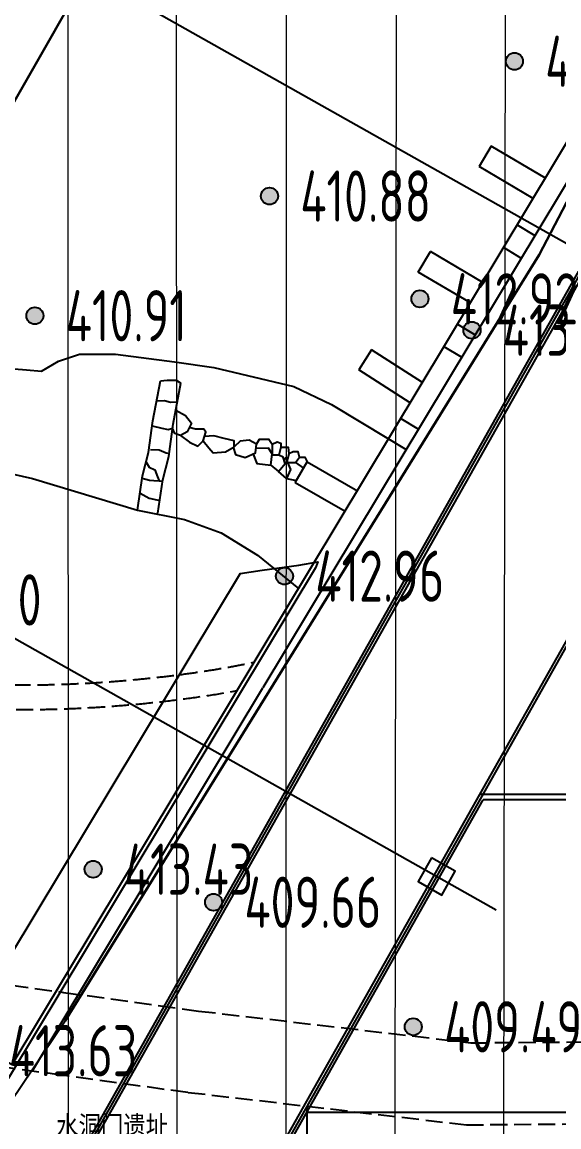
# Model space of a CAD drawing. Header units: millimetres. Extents: x 387826 to 388039216, y 3325062 to 3325368396.
# Drawn here: x 387617546 to 387625400, y 3324809284 to 3324825455 of the extents above; entities that cross this region are included whole.
import ezdxf
from ezdxf.enums import TextEntityAlignment as Align

# ---------------------------------------------------------------- set-up
doc = ezdxf.new("R2010")
doc.units = ezdxf.units.MM
doc.header["$LTSCALE"] = 1000
doc.header["$MEASUREMENT"] = 0
doc.linetypes.add('000-Earth-MSCQ（不打印）$0$C2', pattern=[13.5, 10, -1.5, 0.5, -1.5])
doc.linetypes.add('000-古城墙保护(不打印)$0$DASH', pattern=[0.35, 0.25, -0.1])
for name, color, linetype in [('0-SITE', 7, 'Continuous'), ('000-Earth-MSCQ（不打印）$0$0-SITE', 7, 'Continuous'), ('000-Earth-MSCQ（不打印）$0$GCD', 251, 'Continuous'), ('000-Earth-MSCQ（不打印）$0$RD-红线', 7, 'Continuous'), ('000-古城墙保护(不打印)$0$0-文物遗址', 8, 'Continuous'), ('000-古城墙保护(不打印)$0$PUB_TEXT', 2, 'Continuous')]:
    doc.layers.add(name, color=color, linetype=linetype)
for name, color, linetype, lineweight in [('000-Earth-MSCQ（不打印）$0$RD-中线', 1, '000-Earth-MSCQ（不打印）$0$C2', 0), ('000-古城墙保护(不打印)$0$0-中实线', 5, 'Continuous', 30), ('000-古城墙保护(不打印)$0$0-遗址公园', 8, 'Continuous', 5)]:
    doc.layers.add(name, color=color, linetype=linetype, lineweight=lineweight)
doc.styles.add('000-Earth-MSCQ（不打印）$0$HZ', font='gbenor.shx', dxfattribs={"width": 0.8, "bigfont": 'hztxt.shx'})
doc.styles.add('000-古城墙保护(不打印)$0$TITLE BLK_A1$0$A.10.15屋顶层平面图$0$Standard', font='AcadEref.ttf', dxfattribs={"width": 0.8})

# ---------------------------------------------------------------- blocks, each defined once
blk = doc.blocks.new('000-Earth-MSCQ（不打印）$0$gc200')
h = blk.add_hatch(color=256)
edge = h.paths.add_edge_path()
edge.add_arc((0, -5.551115123125783e-17), 0.2500000000000001, 0, 360)
blk.add_circle((0, -5.551115123125783e-17), 0.2500000000000001)
blk = doc.blocks.new('000-古城墙保护(不打印)')
at = {"layer": '000-古城墙保护(不打印)$0$0-遗址公园', "ltscale": 10}
h = blk.add_hatch(dxfattribs=at)
h.set_pattern_fill('ANSI31', color=256, scale=1000, angle=45)
h.set_pattern_definition([(90, (0, 0), (-1587.5, 3.410605131648481e-13), [])])
h.paths.add_polyline_path([(387757359.0947723, 3325075809.713597), (387738724.4244739, 3325053061.984234), (387736658.1743807, 3325052379.78923), (387732792.6573083, 3325048405.001884), (387731947.0142126, 3325045521.987648), (387727149.4825557, 3325038560.592924), (387719871.0797174, 3325030254.454775), (387713118.2314355, 3325024325.69877), (387708971.7085958, 3325021538.001345), (387707653.8317035, 3325021090.344965), (387703723.9723286, 3325018966.972815), (387699100.568572, 3325013213.602733), (387687666.4612417, 3324991573.488757), (387692670.727551, 3324988471.826824), (387679274.3591145, 3324966056.084505), (387674562.7421811, 3324955273.126987), (387666293.4541245, 3324933025.957672), (387659029.9602896, 3324926312.71594), (387654773.5217602, 3324915935.552797), (387653675.5063087, 3324913098.933503), (387637326.4545517, 3324880090.8987), (387635096.1587876, 3324877614.537973), (387623173.1089031, 3324853940.873659), (387618974.5280727, 3324854570.405108), (387618467.4666205, 3324854646.433447), (387616794.0523977, 3324854897.343677), (387614410.7432887, 3324846804.212917), (387608979.9761084, 3324853035.612696), (387591571.0079994, 3324839024.665925), (387597082.2925069, 3324832681.257929), (387596624.9883792, 3324831149.830627), (387596217.2465154, 3324828960.946196), (387596137.9493979, 3324826850.101176), (387592355.8457829, 3324826109.515459), (387589540.6215926, 3324824522.451866), (387587163.8655038, 3324822803.372842), (387586055.6074455, 3324821918.786967), (387585231.4443963, 3324821255.000857), (387584550.0445382, 3324820637.821306), (387583346.0658892, 3324819564.06669), (387582101.748941, 3324818264.712243), (387581660.7870961, 3324817834.250378), (387580072.9664811, 3324816151.399981), (387578832.7454951, 3324814781.869411), (387574234.0934268, 3324808493.876336), (387581064.1902614, 3324795503.282484), (387625164.6542816, 3324801283.597979), (387647357.6289114, 3324804778.450835), (387650612.9223155, 3324805405.261792), (387669114.9930122, 3324840920.415754), (387680400.2783, 3324864357.77844), (387687151.7701302, 3324878135.082248), (387696416.7806178, 3324893470.850236), (387704777.6824126, 3324910959.142838), (387717019.7699698, 3324940445.653564), (387740572.7504223, 3324978958.777964), (387755268.3394005, 3325000951.822409), (387771548.7019364, 3325023669.528487), (387793342.0856335, 3325051694.76609), (387797120.7662015, 3325056480.602365), (387804700.2713755, 3325067831.608256), (387805755.9865897, 3325069417.217034), (387833928.9732663, 3325110050.599823), (387835462.2759447, 3325113721.162718), (387834644.166247, 3325114126.806136), (387838641.1926514, 3325123620.01257), (387831833.5364649, 3325125881.193801), (387835204.3103971, 3325131614.601018), (387828520.3367395, 3325134527.940866), (387822745.7363685, 3325138082.078876), (387820720.6784263, 3325136746.002098), (387818437.9572816, 3325135239.926322), (387814960.6972696, 3325132945.727099), (387810414.9791779, 3325129946.589023), (387806089.169805, 3325135647.314827), (387803914.3516228, 3325131741.76694), (387790508.0000313, 3325108476.776886), (387782804.3222916, 3325111884.500767), (387777519.6903973, 3325113033.773239), (387770432.0206335, 3325107829.881072), (387767032.2047279, 3325098401.675082), (387768071.4313482, 3325098008.812484), (387766664.4412394, 3325095979.536411), (387763567.2492012, 3325091306.558766), (387765030.6402054, 3325091176.180011)])
at = {"layer": '000-古城墙保护(不打印)$0$0-中实线', "color": 6}
for points in [[(387715030.7942539, 3324995218.873044), (387689943.4778715, 3324954200.398011), (387677106.5601956, 3324923284.531038), (387669715.7429515, 3324907826.870261), (387660525.4580528, 3324892616.11426), (387653147.8220631, 3324877562.548427), (387641999.2169152, 3324854411.325105), (387625109.4291115, 3324822049.868721), (387618175.9253386, 3324810836.96385)], [(387610979.4179704, 3324813001.520663), (387610979.4179703, 3324813001.520663), (387618415.8122669, 3324826015.207075), (387634911.6788427, 3324857947.64234), (387646023.9621421, 3324881023.439616), (387653566.7601138, 3324896414.00727), (387662737.161534, 3324911591.854309), (387669871.6986505, 3324926513.513295), (387682865.3516809, 3324957806.85479), (387696387.8629743, 3324979916.544939)]]:
    blk.add_lwpolyline(points, dxfattribs=at)
at = {"layer": '000-古城墙保护(不打印)$0$0-中实线', "color": 6, "lineweight": 5, "ltscale": 10}
blk.add_lwpolyline([(387610979.4179695, 3324813001.520662), (387610979.4179694, 3324813001.520662), (387618415.8122661, 3324826015.207074), (387634911.6788418, 3324857947.642339), (387639016.3512242, 3324866471.416008)], dxfattribs=at)
at = {"layer": '000-古城墙保护(不打印)$0$0-文物遗址'}
for p, q in [((387615048.6084221, 3324802854.265984), (387632978.6897427, 3324834646.752263)), ((387628904.3752998, 3324820297.537587), (387603675.0776262, 3324834526.162394)), ((387617226.1759756, 3324801626.178222), (387635156.2572962, 3324833418.664501)), ((387616752.739612, 3324805957.351044), (387631735.4103087, 3324832523.675202)), ((387616783.1229649, 3324805848.370073), (387631765.7936578, 3324832414.694225)), ((387624483.2593578, 3324812458.294395), (387599253.9616842, 3324826686.919202)), ((387626794.4647605, 3324825233.854999), (387621068.1434509, 3324815712.438359)), ((387624410.198795, 3324823641.243625), (387624232.5197641, 3324823339.69734)), ((387625204.9377186, 3324823172.962471), (387624410.198795, 3324823641.243625)), ((387625024.5449669, 3324822873.015182), (387624232.5197641, 3324823339.69734)), ((387624791.8808014, 3324822486.153822), (387625048.9680673, 3324822331.537724)), ((387623343.1619369, 3324821794.498287), (387623521.357248, 3324822095.739769)), ((387624285.3004758, 3324821643.839519), (387623521.357248, 3324822095.739769)), ((387624592.8894202, 3324822155.281741), (387624849.9766857, 3324822000.665642)), ((387624104.9102399, 3324821343.896414), (387623343.1619369, 3324821794.498287)), ((387623917.8589374, 3324821032.877648), (387624174.9462029, 3324820878.26155)), ((387622658.9820272, 3324820658.453064), (387622470.5802299, 3324820363.487367)), ((387623405.7949483, 3324820181.445407), (387622658.9820272, 3324820658.453064)), ((387623977.2264587, 3324820549.503879), (387623720.1391932, 3324820704.119976)), ((387623225.3439805, 3324819881.40132), (387622470.5802299, 3324820363.487367)), ((387619569.8542601, 3324820202.490508), (387619670.1593916, 3324820214.98178)), ((387619670.1593916, 3324820214.98178), (387619801.2740962, 3324820214.98178)), ((387619801.2740962, 3324820214.98178), (387619868.8726332, 3324820169.402298)), ((387623088.4439923, 3324819653.771442), (387623345.5312578, 3324819499.155344)), ((387622907.5973937, 3324819353.069522), (387623164.6846592, 3324819198.453423)), ((387621541.335685, 3324818714.792447), (387621715.1880209, 3324819018.561052)), ((387621715.1880209, 3324819018.561052), (387622452.6009619, 3324818596.526122)), ((387621541.335685, 3324818714.792447), (387622272.1732599, 3324818296.520719)), ((387617717.4110802, 3324802497.205243), (387625613.0231529, 3324816497.205243)), ((387624243.4968871, 3324814150.275284), (387625544.5414608, 3324816457.205243)), ((387620307.8267353, 3324807171.793867), (387624243.4968871, 3324814150.275284)), ((387620444.790119, 3324807251.793867), (387624290.224704, 3324814070.275284)), ((387635530.7659837, 3324814150.275284), (387624243.4968871, 3324814150.275284)), ((387635450.7659837, 3324814070.275284), (387624290.224704, 3324814070.275284)), ((387621717.4110802, 3324801497.205243), (387621717.4110802, 3324809589.752279)), ((387621717.4110802, 3324809497.205243), (387643717.4110802, 3324809497.205243))]:
    blk.add_line(p, q, dxfattribs=at)
at = {"layer": '000-古城墙保护(不打印)$0$0-文物遗址', "lineweight": 5, "ltscale": 10}
blk.add_lwpolyline([(387647806.8232622, 3324866471.416008), (387641999.2169144, 3324854411.325104), (387625109.4291106, 3324822049.86872), (387618175.9253377, 3324810836.96385)], dxfattribs=at)
at = {"layer": '000-古城墙保护(不打印)$0$0-文物遗址'}
for points in [[(387614859.9778163, 3324811120.744189), (387615351.0249397, 3324811177.234074), (387615872.6646664, 3324811022.24155), (387616492.9941575, 3324810679.377956), (387617401.3803231, 3324810197.630279), (387626537.377495, 3324825388.471097)], [(387617247.7434933, 3324820393.664765), (387617611.2765357, 3324820367.190745), (387617829.7326362, 3324820346.225877), (387618080.7468893, 3324820494.300821), (387618384.4813721, 3324820593.828139), (387618912.2777335, 3324820593.828139), (387619774.9517848, 3324820480.460727), (387620352.2028391, 3324820399.154184), (387621520.2531435, 3324820119.303592), (387622072.2763993, 3324819855.443968), (387622907.5973937, 3324819353.069522)], [(387619235.569431, 3324818309.602189), (387619309.3122265, 3324818813.970131), (387619396.6320192, 3324819154.326427), (387619460.1965663, 3324819616.878097), (387619569.8542601, 3324820202.490508)], [(387619532.4134094, 3324818266.201126), (387619603.8547074, 3324818754.827847), (387619691.4965569, 3324819096.439458), (387619756.4118549, 3324819568.820385), (387619868.8726332, 3324820169.402298)], [(387611694.6683514, 3324819917.884719), (387612041.2148439, 3324819899.324786), (387612480.3052685, 3324819845.920425), (387613120.9552523, 3324819798.155945), (387614070.7906815, 3324819633.869272), (387615400.5912449, 3324819289.861175), (387617697.5162184, 3324818772.543581), (387619235.569431, 3324818309.602189), (387619923.639899, 3324818176.892931), (387620460.8152258, 3324817977.829661), (387620991.956331, 3324817652.090439), (387621590.4134008, 3324817162.927385)], [(387619515.0254132, 3324819909.684302), (387619629.6552202, 3324819917.662725), (387619717.5078685, 3324819892.763629), (387619818.0227663, 3324819897.845307)], [(387619794.7237446, 3324819773.419962), (387619937.1952955, 3324819694.434174), (387620022.1964504, 3324819584.704997), (387619961.9874489, 3324819457.276731), (387619865.4543063, 3324819402.266613), (387619781.1624243, 3324819431.08637), (387619748.3551499, 3324819510.192695)], [(387619450.2337453, 3324819544.37983), (387619589.4282767, 3324819509.25663), (387619683.6607825, 3324819491.974396), (387619748.3551499, 3324819510.192695)], [(387619865.4543063, 3324819402.266613), (387619994.1135575, 3324819306.937448), (387620118.3335516, 3324819249.296701), (387620193.7541196, 3324819326.889778), (387620233.6822321, 3324819453.256172), (387620204.8432619, 3324819497.595778), (387620080.6232678, 3324819497.595778), (387619992.0919496, 3324819520.990864)], [(387620193.7541196, 3324819326.889778), (387620280.3286363, 3324819224.501203), (387620342.0855986, 3324819151.463459), (387620520.4013626, 3324819166.739593), (387620649.3270418, 3324819240.053117), (387620649.3270418, 3324819324.473742), (387620502.6155311, 3324819360.019918), (387620350.2469603, 3324819396.936721), (387620213.7181761, 3324819390.072975)], [(387620975.7186586, 3324819278.596212), (387621019.8340027, 3324819348.281368), (387621157.4437754, 3324819348.281368), (387621204.8138544, 3324819276.135778), (387621203.4755461, 3324819133.909699)], [(387619423.166753, 3324819199.769836), (387619551.0735266, 3324819192.673427), (387619654.5265815, 3324819148.362187), (387619697.8143808, 3324819142.413513)], [(387620635.4309894, 3324819232.151134), (387620668.3153974, 3324819127.208624), (387620808.6506516, 3324819080.456684), (387620960.1290528, 3324819149.470925), (387620975.7186586, 3324819278.596212), (387620868.7948458, 3324819334.253812), (387620737.3705098, 3324819323.122046), (387620649.3270418, 3324819240.053117)], [(387620924.3352692, 3324819133.163116), (387620979.0778047, 3324818992.810979), (387621186.6679851, 3324818971.347857), (387621203.4755461, 3324819133.909699), (387621150.8766991, 3324819218.166973), (387620967.923856, 3324819214.033568)], [(387621204.8138544, 3324819276.135778), (387621278.1714098, 3324819311.827483), (387621332.886245, 3324819290.242265), (387621332.886245, 3324819232.680449), (387621301.415404, 3324819114.286106)], [(387621332.886245, 3324819232.680449), (387621437.9954712, 3324819232.680449), (387621446.6363608, 3324819133.386224), (387621429.3437802, 3324819054.706612)], [(387621186.6679851, 3324818971.347857), (387621297.310981, 3324818877.561552), (387621397.312206, 3324818995.536505), (387621364.7135236, 3324819087.173236), (387621301.415404, 3324819114.286106), (387621201.597656, 3324819115.746847)], [(387621397.312206, 3324818995.536505), (387621429.3437802, 3324819009.735556), (387621429.3437802, 3324819054.706612), (387621402.3445994, 3324819076.29183), (387621381.0128643, 3324819041.354871)], [(387621603.4865162, 3324819085.028528), (387621584.9410059, 3324819163.808038), (387621510.751765, 3324819163.808038), (387621446.6363608, 3324819133.386224)], [(387621547.8463852, 3324819009.735556), (387621603.4865162, 3324819085.028528), (387621682.3130347, 3324819085.028528), (387621715.1880209, 3324819018.561052)], [(387619360.1668002, 3324819012.191792), (387619403.8759658, 3324818938.537142), (387619486.7348997, 3324818900.317172), (387619529.2264764, 3324818798.393551), (387619553.1786429, 3324818740.94001), (387619600.8060643, 3324818733.976484)], [(387621429.3437802, 3324819009.735556), (387621474.7218878, 3324818907.367295), (387621415.6983745, 3324818776.862598), (387621297.310981, 3324818877.561552)], [(387621429.3437802, 3324819009.735556), (387621547.8463852, 3324819009.735556), (387621661.9323165, 3324818925.508458)], [(387619303.9620854, 3324818777.377547), (387619409.3845326, 3324818750.679636), (387619474.8608767, 3324818744.001317), (387619553.1786429, 3324818740.94001)], [(387621415.6983745, 3324818776.862598), (387621560.1476619, 3324818747.662227)], [(387619272.4408285, 3324818561.78616), (387619404.9920809, 3324818486.232962), (387619518.7854006, 3324818464.774774), (387619560.5536563, 3324818458.667907)], [(387621837.2795606, 3324817469.008747), (387612145.2677015, 3324801353.656849)], [(387620736.6240305, 3324817385.158999), (387621058.4965447, 3324817430.497795), (387621593.9938564, 3324817506.18011), (387621874.4474673, 3324817553.576894), (387621837.2795606, 3324817469.008747)], [(387620736.6240305, 3324817385.158999), (387611374.0059041, 3324801817.505143)], [(387617695.8376811, 3324810105.151144), (387621068.1434509, 3324815712.438359)], [(387610979.4179699, 3324813001.520663), (387610979.4179699, 3324813001.520663), (387610533.15674, 3324812538.418671), (387610533.15674, 3324812538.418671), (387609555.4043388, 3324811087.201678), (387610314.3205358, 3324810181.119702), (387610314.3205358, 3324810181.119702), (387613140.5269995, 3324809814.071682), (387613824.1090695, 3324808616.481904), (387614064.352981, 3324808015.455096), (387615957.0000491, 3324807546.999971), (387618175.9253377, 3324810836.96385)]]:
    blk.add_lwpolyline(points, dxfattribs=at)
at = {"layer": '000-古城墙保护(不打印)$0$0-文物遗址', "linetype": '000-古城墙保护(不打印)$0$DASH'}
for points in [[(387602155.6655905, 3324813728.408173), (387603734.5980427, 3324813693.325583), (387606306.1295068, 3324813442.187599), (387609008.6832044, 3324813018.359721), (387611914.1883895, 3324812225.116364), (387614613.0427453, 3324811743.286014), (387618152.3631451, 3324811253.402841), (387620126.5540902, 3324810980.151816), (387624111.3985807, 3324810514.785024), (387626135.7618405, 3324810530.031682), (387627596.4127266, 3324810586.452865)], [(387602040.9459173, 3324812530.660971), (387603662.8495409, 3324812494.623598), (387606154.7234375, 3324812251.26504), (387608756.9253995, 3324811843.174819), (387611650.1795666, 3324811053.276161), (387614425.2566296, 3324810557.837661), (387617987.8376619, 3324810064.734945), (387619974.6766445, 3324809789.733285), (387624046.0699417, 3324809314.258962), (387626163.4465291, 3324809330.206157), (387627458.9846913, 3324809380.24946)]]:
    blk.add_lwpolyline(points, dxfattribs=at)
at = {"layer": '000-古城墙保护(不打印)$0$0-文物遗址'}
blk.add_lwpolyline([(387623536.2739536, 3324813221.981925), (387623339.7799118, 3324812873.571116), (387623688.1907203, 3324812677.077074), (387623884.6847622, 3324813025.487883)], close=True, dxfattribs=at)
at = {"layer": '000-古城墙保护(不打印)$0$0-文物遗址', "linetype": '000-古城墙保护(不打印)$0$DASH'}
for points, knots in [([(387612385.3920147, 3324816980.775576), (387612802.2096121, 3324816700.379764), (387613186.5227167, 3324816524.165829), (387614153.8111736, 3324816180.455609), (387615752.2432787, 3324815808.712338), (387617879.9289309, 3324815699.291877), (387619798.4798595, 3324815869.065673), (387620769.0304434, 3324816049.302287), (387620943.491019, 3324816087.259919)], [0.6754815460007566, 0.6754815460007566, 0.6754815460007566, 0.6754815460007566, 1.112555979719718, 1.944525093041058, 3.748736340942302, 5.90870757025253, 8.198249464985302, 8.717246318544337, 8.717246318544337, 8.717246318544337, 8.717246318544337]), ([(387612107.7848508, 3324816743.026206), (387612351.6525342, 3324816569.59635), (387612476.5543382, 3324816489.971763), (387612698.1586158, 3324816358.328069), (387612788.1935269, 3324816313.180257), (387612918.4878151, 3324816255.069571), (387612963.2741305, 3324816236.736484), (387613058.8117487, 3324816197.716158), (387613106.7127616, 3324816178.704901), (387613250.7755973, 3324816123.060224), (387613347.296662, 3324816087.815762), (387613638.0249469, 3324815986.780022), (387613833.0545122, 3324815925.487514), (387614478.9036924, 3324815739.453651), (387614938.554435, 3324815635.100276), (387616331.5045082, 3324815404.836617), (387617270.9992287, 3324815365.496959), (387618816.9870564, 3324815430.82505), (387619368.4689633, 3324815477.536101), (387620171.376312, 3324815582.298925), (387620434.8162972, 3324815622.095488), (387620692.3825161, 3324815669.730314)], [0.675481546000757, 0.675481546000757, 0.675481546000757, 0.675481546000757, 0.8469706226632946, 0.8469706226632946, 1.049825564808752, 1.049825564808752, 1.197517592395536, 1.197517592395536, 1.34520961998232, 1.34520961998232, 1.640593675155888, 1.640593675155888, 2.231361785503025, 2.231361785503025, 3.572396731463834, 3.572396731463834, 6.254466623385452, 6.254466623385452, 7.688090981929425, 7.688090981929425, 8.408644555327434, 8.408644555327434, 8.408644555327434, 8.408644555327434])]:
    blk.add_open_spline(points, degree=3, knots=knots, dxfattribs=at)
at = {"layer": '000-古城墙保护(不打印)$0$PUB_TEXT', "style": '000-古城墙保护(不打印)$0$TITLE BLK_A1$0$A.10.15屋顶层平面图$0$Standard', "width": 0.8}
blk.add_text('水洞门遗址', height=300, dxfattribs=at).set_placement((387618044.5318466, 3324809144.751328))
blk = doc.blocks.new('000-Earth-MSCQ（不打印）')
at = {"layer": '000-Earth-MSCQ（不打印）$0$RD-中线', "ltscale": 0.5, "flags": 128}
blk.add_lwpolyline([(388022314.3459875, 3325363333.779095), (388017166.2970958, 3325347163.926417), (388004392.3040231, 3325306887.003822), (387971319.8737001, 3325199118.280211), (387960067.1341603, 3325162232.392481, -0.0428905117551713), (387909014.310333, 3325035088.251616), (387880969.7378284, 3324979543.06834, -0.0950112548386871), (387811951.8830091, 3324890063.610587), (387779398.7794849, 3324861261.881447, -0.1527070841718279), (387615965.5118984, 3324788030.088953), (387599393.6918636, 3324786062.352727), (387481723.6987208, 3324770663.938607)], format="xyb", dxfattribs=at)
blk.add_lwpolyline([(388022314.3459875, 3325363333.779095), (388017166.2970958, 3325347163.926417), (388004392.3040231, 3325306887.003822), (387971319.8737001, 3325199118.280211), (387960067.1341603, 3325162232.392481, -0.0428905117551713), (387909014.310333, 3325035088.251616), (387880969.7378284, 3324979543.06834, -0.0950112548386871), (387811951.8830091, 3324890063.610587), (387779398.7794849, 3324861261.881447, -0.1527070841718279), (387615965.5118984, 3324788030.088953), (387599393.6918636, 3324786062.352727), (387481723.6987208, 3324770663.938607)], format="xyb", dxfattribs=at)
at = {"layer": '000-Earth-MSCQ（不打印）$0$RD-红线', "color": 1, "ltscale": 10, "flags": 128}
blk.add_lwpolyline([(387571822.2941163, 3324797583.718238), (387597535.9452176, 3324800948.631079), (387614196.6637662, 3324802926.922411, 0.1527070841718279), (387769458.2730312, 3324872497.12078), (387802011.3783422, 3324901298.849698, 0.0950112548386871), (387867578.3446714, 3324986304.335682), (387895622.9192556, 3325041849.520492, 0.01135382569053262), (387910963.9022235, 3325074029.799072, 0.07741333500353033), (387912184.8667709, 3325078482.566115), (387913838.7507268, 3325093042.437554, -0.06613138812589682), (387914797.6756657, 3325096874.897092), (387924953.385705, 3325122506.049941)], format="xyb", dxfattribs=at)
at = {"layer": '000-Earth-MSCQ（不打印）$0$0-SITE', "ltscale": 10}
blk.add_blockref('000-古城墙保护(不打印)', (0, 0), dxfattribs=at)
at = {"layer": '000-Earth-MSCQ（不打印）$0$GCD', "linetype": 'Continuous'}
ref = blk.add_blockref('000-Earth-MSCQ（不打印）$0$gc200', (387624749.5, 3324824880.9), dxfattribs=dict(at, xscale=500, yscale=500, zscale=500))
ref.add_attrib('height', '412.92', dxfattribs={"linetype": 'Continuous', "height": 750, "style": '000-Earth-MSCQ（不打印）$0$HZ', "width": 0.8}).set_placement((387625199.5, 3324824880.9), align=Align.MIDDLE_LEFT)
ref = blk.add_blockref('000-Earth-MSCQ（不打印）$0$gc200', (387621166, 3324822908.4), dxfattribs=dict(at, xscale=500, yscale=500, zscale=500))
ref.add_attrib('height', '410.88', dxfattribs={"linetype": 'Continuous', "height": 750, "style": '000-Earth-MSCQ（不打印）$0$HZ', "width": 0.8}).set_placement((387621616.0000001, 3324822908.4), align=Align.MIDDLE_LEFT)
ref = blk.add_blockref('000-Earth-MSCQ（不打印）$0$gc200', (387623367.2, 3324821404), dxfattribs=dict(at, xscale=500, yscale=500, zscale=500))
ref.add_attrib('height', '412.92', dxfattribs={"linetype": 'Continuous', "height": 750, "style": '000-Earth-MSCQ（不打印）$0$HZ', "width": 0.8}).set_placement((387623817.2, 3324821404), align=Align.MIDDLE_LEFT)
ref = blk.add_blockref('000-Earth-MSCQ（不打印）$0$gc200', (387617733.2, 3324821157.3), dxfattribs=dict(at, xscale=500, yscale=500, zscale=500))
ref.add_attrib('height', '410.91', dxfattribs={"linetype": 'Continuous', "height": 750, "style": '000-Earth-MSCQ（不打印）$0$HZ', "width": 0.8}).set_placement((387618183.2, 3324821157.3), align=Align.MIDDLE_LEFT)
ref = blk.add_blockref('000-Earth-MSCQ（不打印）$0$gc200', (387624128.2, 3324820944.1), dxfattribs=dict(at, xscale=500, yscale=500, zscale=500))
ref.add_attrib('height', '413.35', dxfattribs={"linetype": 'Continuous', "height": 750, "style": '000-Earth-MSCQ（不打印）$0$HZ', "width": 0.8}).set_placement((387624578.2, 3324820944.1), align=Align.MIDDLE_LEFT)
ref = blk.add_blockref('000-Earth-MSCQ（不打印）$0$gc200', (387621385.7, 3324817345.8), dxfattribs=dict(at, xscale=500, yscale=500, zscale=500))
ref.add_attrib('height', '412.96', dxfattribs={"linetype": 'Continuous', "height": 750, "style": '000-Earth-MSCQ（不打印）$0$HZ', "width": 0.8}).set_placement((387621835.7, 3324817345.8), align=Align.MIDDLE_LEFT)
ref = blk.add_blockref('000-Earth-MSCQ（不打印）$0$gc200', (387615624.4, 3324816997.4), dxfattribs=dict(at, xscale=500, yscale=500, zscale=500))
ref.add_attrib('height', '413.10', dxfattribs={"linetype": 'Continuous', "height": 750, "style": '000-Earth-MSCQ（不打印）$0$HZ', "width": 0.8}).set_placement((387616074.4, 3324816997.4), align=Align.MIDDLE_LEFT)
ref = blk.add_blockref('000-Earth-MSCQ（不打印）$0$gc200', (387618585.3, 3324813055), dxfattribs=dict(at, xscale=500, yscale=500, zscale=500))
ref.add_attrib('height', '413.43', dxfattribs={"linetype": 'Continuous', "height": 750, "style": '000-Earth-MSCQ（不打印）$0$HZ', "width": 0.8}).set_placement((387619035.3, 3324813055), align=Align.MIDDLE_LEFT)
ref = blk.add_blockref('000-Earth-MSCQ（不打印）$0$gc200', (387620347.6, 3324812571.8), dxfattribs=dict(at, xscale=500, yscale=500, zscale=500))
ref.add_attrib('height', '409.66', dxfattribs={"linetype": 'Continuous', "height": 750, "style": '000-Earth-MSCQ（不打印）$0$HZ', "width": 0.8}).set_placement((387620797.6, 3324812571.8), align=Align.MIDDLE_LEFT)
ref = blk.add_blockref('000-Earth-MSCQ（不打印）$0$gc200', (387623269.6, 3324810749.1), dxfattribs=dict(at, xscale=500, yscale=500, zscale=500))
ref.add_attrib('height', '409.49', dxfattribs={"linetype": 'Continuous', "height": 750, "style": '000-Earth-MSCQ（不打印）$0$HZ', "width": 0.8}).set_placement((387623719.6, 3324810749.1), align=Align.MIDDLE_LEFT)
ref = blk.add_blockref('000-Earth-MSCQ（不打印）$0$gc200', (387616901.7, 3324810398.8), dxfattribs=dict(at, xscale=500, yscale=500, zscale=500))
ref.add_attrib('height', '413.63', dxfattribs={"linetype": 'Continuous', "height": 750, "style": '000-Earth-MSCQ（不打印）$0$HZ', "width": 0.8}).set_placement((387617351.7, 3324810398.8), align=Align.MIDDLE_LEFT)

msp = doc.modelspace()

# ---------------------------------------------------------------- block references
at = {"layer": '0-SITE', "ltscale": 10}
msp.add_blockref('000-Earth-MSCQ（不打印）', (0, 0), dxfattribs=at)

doc.saveas('drawing.dxf')
